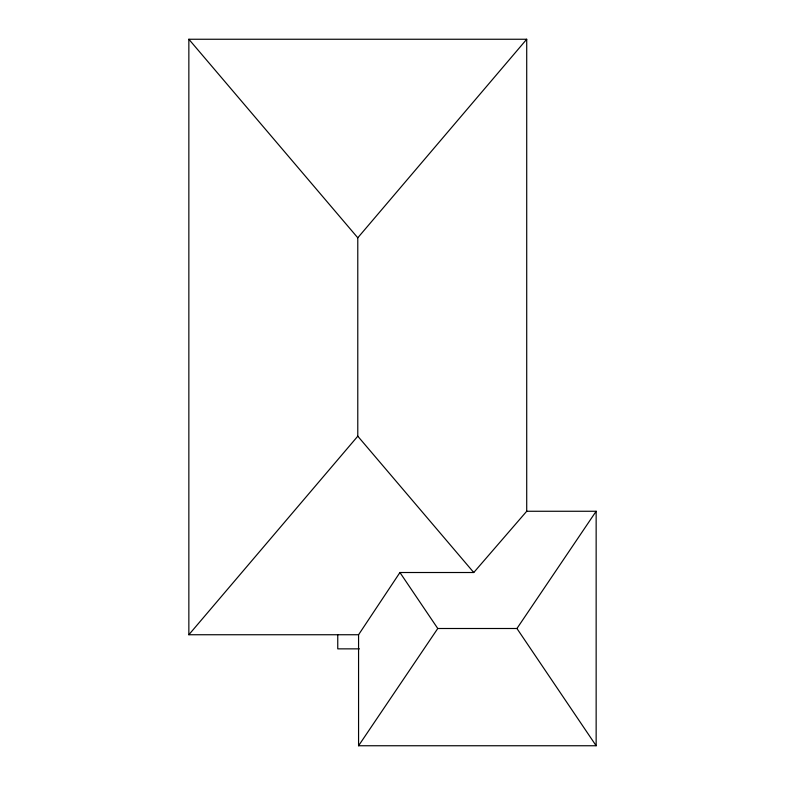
<?xml version="1.0" encoding="UTF-8"?>
<svg xmlns="http://www.w3.org/2000/svg" width="785" height="785" viewBox="0 0 785 785"><rect width="100%" height="100%" fill="white"/><g stroke="black" fill="none" stroke-linecap="round" stroke-linejoin="round"><path stroke-width="1.18" d="M358.568 634.741L399.938 572.51L473.767 572.51L526.715 511.261L526.715 39.25L188.851 39.25L188.851 634.741L358.568 634.741L358.568 745.75L596.149 745.75L596.149 511.261L526.715 511.261M358.568 745.75L437.765 628.5L516.942 628.5L596.149 745.75M516.942 628.5L596.149 511.261M188.851 634.741L357.783 436.195L357.783 237.796L526.715 39.25M359.402 648.861L337.756 648.861L337.756 634.692M188.851 39.25L357.783 237.796M357.783 436.195L473.767 572.51M399.938 572.51L437.765 628.5"/></g></svg>
